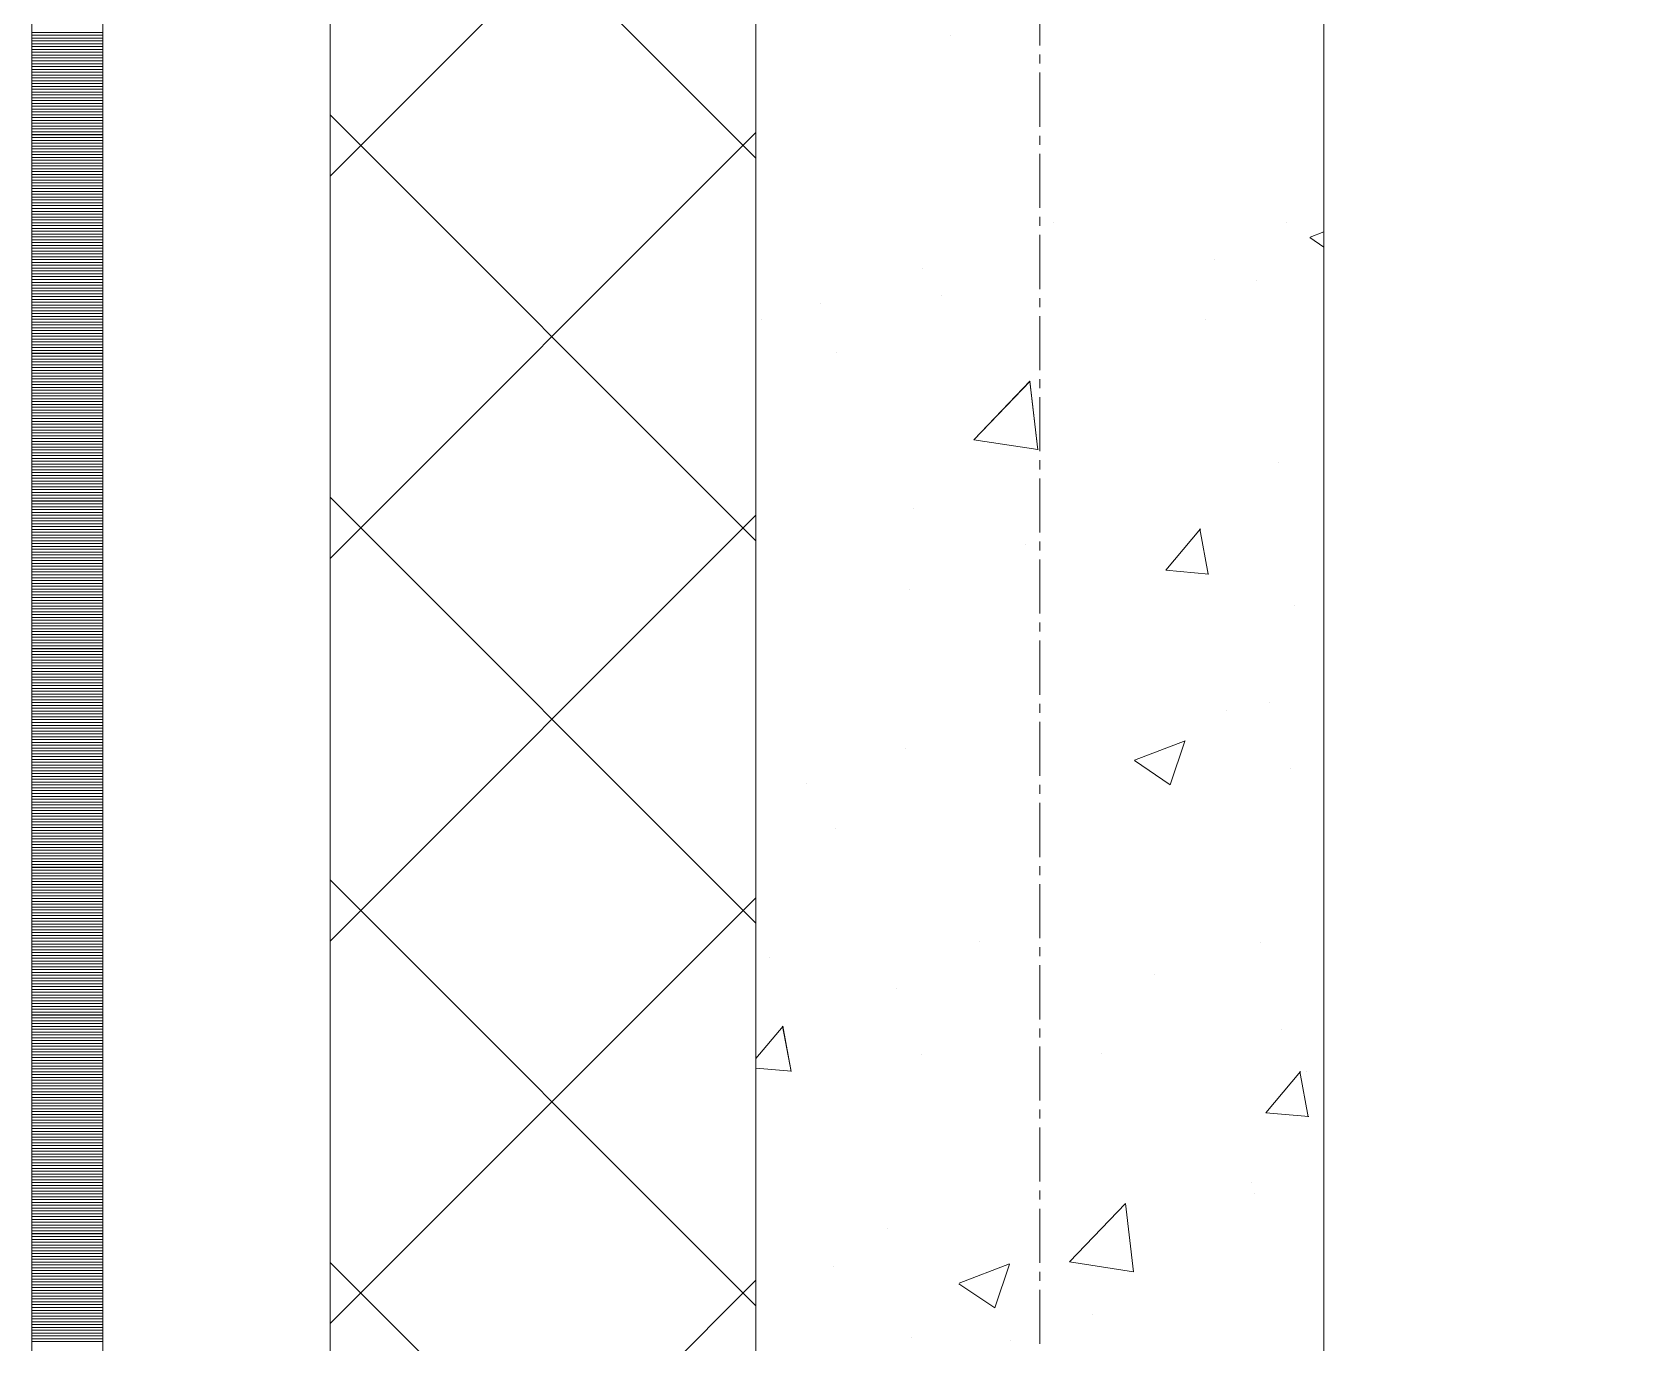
# Model space of a CAD drawing. Header units: millimetres. Extents: x 470010 to 1231400, y -134005 to 421770.
# Drawn here: x 806168 to 806731, y 152534 to 152996 of the extents above; entities that cross this region are included whole.
import ezdxf
from ezdxf.enums import TextEntityAlignment as Align

# ---------------------------------------------------------------- set-up
doc = ezdxf.new("R2010")
doc.units = ezdxf.units.MM
doc.linetypes.add('CENTER2', pattern=[28.575, 19.05, -3.175, 3.175, -3.175])
doc.linetypes.add('DASHED', pattern=[19.05, 12.7, -6.35])
doc.layers.get('Defpoints').update_dxf_attribs({"color": 140})
doc.layers.add('АР_Делит', color=120, linetype='Continuous', lineweight=0, plot=False)
for name, color, linetype, lineweight in [('АР_Стены ПЕНОблок', 52, 'Continuous', 20), ('АР_Тонкая', 254, 'Continuous', 5), ('АР_Утеплитель', 31, 'Continuous', 0), ('АР_Штриховка', 8, 'Continuous', 0)]:
    doc.layers.add(name, color=color, linetype=linetype, lineweight=lineweight)
doc.layers.add('РД_Оси_100', color=7, linetype='Continuous', lineweight=0, true_color=0x525252)
doc.styles.add('style1', font='ARIALN.TTF')

# ---------------------------------------------------------------- blocks, each defined once
blk = doc.blocks.new('СОШ_2200_АР_ОСИ_М100_28.05.24')
at = {"layer": 'АР_Делит', "color": 251, "linetype": 'DASHED', "true_color": 0x636466}
blk.add_lwpolyline([(114955, 135155), (114955, -355), (93595.036, -355), (93595.036, 13855), (94145, 13855), (94145, 68320), (66055, 68320), (66055, 13857.73), (83455, 13857.73), (83455, -355), (45245, -355), (45245, 13145), (44695, 13145), (44695, 26755), (45245, 26755), (45245, 68320), (20455, 68320), (20455, 26755), (27955, 26755), (27955, 13145), (-355, 13145), (-355, 100855)], dxfattribs=at)
at = {"layer": 'РД_Оси_100', "color": 251, "linetype": 'CENTER2', "true_color": 0x636466}
blk.add_line((0, -6155), (0, 139938.679), dxfattribs=at)
blk = doc.blocks.new('A$C9108343f')
at = {"layer": 'АР_Стены ПЕНОблок', "color": 18, "linetype": 'Continuous', "lineweight": 20, "true_color": 0x000000}
for p, q in [((140704.09, 313879.49), (140704.09, 237679.49)), ((140904.09, 237679.49), (140904.09, 313879.49))]:
    blk.add_line(p, q, dxfattribs=at)
at = {"layer": 'АР_Тонкая', "color": 18, "linetype": 'Continuous', "lineweight": 5, "true_color": 0x000000}
for p, q in [((140449.09, 313879.49), (140449.09, 237679.49)), ((140474.09, 313879.49), (140474.09, 237679.49)), ((140474.09, 237679.49), (140474.09, 313879.49)), ((140554.09, 237679.49), (140554.09, 313879.49))]:
    blk.add_line(p, q, dxfattribs=at)
at = {"layer": 'АР_Утеплитель', "color": 18, "linetype": 'Continuous', "lineweight": 0, "true_color": 0x000000}
for p, q in [((140554.09, 313879.49), (140554.09, 237679.49)), ((140704.09, 237679.49), (140704.09, 313879.49))]:
    blk.add_line(p, q, dxfattribs=at)
at = {"layer": 'АР_Штриховка', "color": 18, "linetype": 'Continuous', "lineweight": 0, "true_color": 0x000000}
for p, q in [((140704.09, 253317.95), (140554.09, 253467.95)), ((140554.09, 253311.66), (140704.09, 253461.66)), ((140449.09, 253362.24), (140474.09, 253362.24)), ((140449.09, 253361.24), (140474.09, 253361.24)), ((140449.09, 253360.24), (140474.09, 253360.24)), ((140772.77, 253361.27), (140772.77, 253361.27)), ((140449.09, 253359.24), (140474.09, 253359.24)), ((140449.09, 253358.24), (140474.09, 253358.24)), ((140449.09, 253357.24), (140474.09, 253357.24)), ((140449.09, 253356.24), (140474.09, 253356.24)), ((140449.09, 253355.24), (140474.09, 253355.24)), ((140449.09, 253354.24), (140474.09, 253354.24)), ((140449.09, 253353.24), (140474.09, 253353.24)), ((140449.09, 253352.24), (140474.09, 253352.24)), ((140449.09, 253351.24), (140474.09, 253351.24)), ((140449.09, 253350.24), (140474.09, 253350.24)), ((140449.09, 253349.24), (140474.09, 253349.24)), ((140449.09, 253348.24), (140474.09, 253348.24)), ((140449.09, 253347.24), (140474.09, 253347.24)), ((140449.09, 253346.24), (140474.09, 253346.24)), ((140449.09, 253345.24), (140474.09, 253345.24)), ((140449.09, 253344.24), (140474.09, 253344.24)), ((140449.09, 253343.24), (140474.09, 253343.24)), ((140449.09, 253342.24), (140474.09, 253342.24)), ((140449.09, 253341.24), (140474.09, 253341.24)), ((140449.09, 253340.24), (140474.09, 253340.24)), ((140449.09, 253339.24), (140474.09, 253339.24)), ((140449.09, 253338.24), (140474.09, 253338.24)), ((140449.09, 253337.24), (140474.09, 253337.24)), ((140449.09, 253336.24), (140474.09, 253336.24)), ((140449.09, 253335.24), (140474.09, 253335.24)), ((140449.09, 253334.24), (140474.09, 253334.24)), ((140449.09, 253333.24), (140474.09, 253333.24)), ((140449.09, 253332.24), (140474.09, 253332.24)), ((140704.09, 253183.25), (140554.09, 253333.25)), ((140449.09, 253331.24), (140474.09, 253331.24)), ((140449.09, 253330.24), (140474.09, 253330.24)), ((140449.09, 253329.24), (140474.09, 253329.24)), ((140449.09, 253328.24), (140474.09, 253328.24)), ((140449.09, 253327.24), (140474.09, 253327.24)), ((140449.09, 253326.24), (140474.09, 253326.24)), ((140554.09, 253176.96), (140704.09, 253326.96)), ((140449.09, 253325.24), (140474.09, 253325.24)), ((140449.09, 253324.24), (140474.09, 253324.24)), ((140449.09, 253323.24), (140474.09, 253323.24)), ((140449.09, 253322.24), (140474.09, 253322.24)), ((140449.09, 253321.24), (140474.09, 253321.24)), ((140449.09, 253320.24), (140474.09, 253320.24)), ((140449.09, 253319.24), (140474.09, 253319.24)), ((140449.09, 253318.24), (140474.09, 253318.24)), ((140449.09, 253317.24), (140474.09, 253317.24)), ((140449.09, 253316.24), (140474.09, 253316.24)), ((140449.09, 253315.24), (140474.09, 253315.24)), ((140449.09, 253314.24), (140474.09, 253314.24)), ((140449.09, 253313.24), (140474.09, 253313.24)), ((140449.09, 253312.24), (140474.09, 253312.24)), ((140449.09, 253311.24), (140474.09, 253311.24)), ((140449.09, 253310.24), (140474.09, 253310.24)), ((140449.09, 253309.24), (140474.09, 253309.24)), ((140449.09, 253308.24), (140474.09, 253308.24)), ((140449.09, 253307.24), (140474.09, 253307.24)), ((140449.09, 253306.24), (140474.09, 253306.24)), ((140449.09, 253305.24), (140474.09, 253305.24)), ((140449.09, 253304.24), (140474.09, 253304.24)), ((140449.09, 253303.24), (140474.09, 253303.24)), ((140449.09, 253302.24), (140474.09, 253302.24)), ((140449.09, 253301.24), (140474.09, 253301.24)), ((140449.09, 253300.24), (140474.09, 253300.24)), ((140449.09, 253299.24), (140474.09, 253299.24)), ((140449.09, 253298.24), (140474.09, 253298.24)), ((140449.09, 253297.24), (140474.09, 253297.24)), ((140449.09, 253296.24), (140474.09, 253296.24)), ((140449.09, 253295.24), (140474.09, 253295.24)), ((140449.09, 253294.24), (140474.09, 253294.24)), ((140449.09, 253293.24), (140474.09, 253293.24)), ((140808.77, 253295.23), (140808.77, 253295.23)), ((140891.07, 253295.42), (140891.07, 253295.42)), ((140449.09, 253292.24), (140474.09, 253292.24)), ((140449.09, 253291.24), (140474.09, 253291.24)), ((140449.09, 253290.24), (140474.09, 253290.24)), ((140449.09, 253289.24), (140474.09, 253289.24)), ((140449.09, 253288.24), (140474.09, 253288.24)), ((140449.09, 253287.24), (140474.09, 253287.24)), ((140899.17, 253290), (140904.09, 253286.68)), ((140899.26, 253290.18), (140904.09, 253292.04)), ((140449.09, 253286.24), (140474.09, 253286.24)), ((140449.09, 253285.24), (140474.09, 253285.24)), ((140449.09, 253284.24), (140474.09, 253284.24)), ((140449.09, 253283.24), (140474.09, 253283.24)), ((140449.09, 253282.24), (140474.09, 253282.24)), ((140449.09, 253281.24), (140474.09, 253281.24)), ((140865.74, 253282.12), (140865.74, 253282.12)), ((140449.09, 253280.24), (140474.09, 253280.24)), ((140449.09, 253279.24), (140474.09, 253279.24)), ((140449.09, 253278.24), (140474.09, 253278.24)), ((140449.09, 253277.24), (140474.09, 253277.24)), ((140449.09, 253276.24), (140474.09, 253276.24)), ((140762.77, 253279.16), (140762.77, 253279.16)), ((140449.09, 253275.24), (140474.09, 253275.24)), ((140449.09, 253274.24), (140474.09, 253274.24)), ((140449.09, 253273.24), (140474.09, 253273.24)), ((140449.09, 253272.24), (140474.09, 253272.24)), ((140449.09, 253271.24), (140474.09, 253271.24)), ((140449.09, 253270.24), (140474.09, 253270.24)), ((140880.42, 253274.88), (140880.42, 253274.88)), ((140449.09, 253269.24), (140474.09, 253269.24)), ((140449.09, 253268.24), (140474.09, 253268.24)), ((140449.09, 253267.24), (140474.09, 253267.24)), ((140449.09, 253266.24), (140474.09, 253266.24)), ((140449.09, 253265.24), (140474.09, 253265.24)), ((140449.09, 253264.24), (140474.09, 253264.24)), ((140726.74, 253266.84), (140726.74, 253266.84)), ((140769.54, 253269.46), (140769.54, 253269.46)), ((140449.09, 253263.24), (140474.09, 253263.24)), ((140449.09, 253262.24), (140474.09, 253262.24)), ((140449.09, 253261.24), (140474.09, 253261.24)), ((140449.09, 253260.24), (140474.09, 253260.24)), ((140449.09, 253259.24), (140474.09, 253259.24)), ((140705.95, 253261.09), (140705.95, 253261.09)), ((140862.33, 253261.11), (140862.33, 253261.11)), ((140449.09, 253258.24), (140474.09, 253258.24)), ((140449.09, 253257.24), (140474.09, 253257.24)), ((140449.09, 253256.24), (140474.09, 253256.24)), ((140449.09, 253255.24), (140474.09, 253255.24)), ((140449.09, 253254.24), (140474.09, 253254.24)), ((140449.09, 253253.24), (140474.09, 253253.24)), ((140449.09, 253252.24), (140474.09, 253252.24)), ((140449.09, 253251.24), (140474.09, 253251.24)), ((140449.09, 253250.24), (140474.09, 253250.24)), ((140449.09, 253249.24), (140474.09, 253249.24)), ((140449.09, 253248.24), (140474.09, 253248.24)), ((140732.29, 253249.45), (140732.29, 253249.45)), ((140449.09, 253247.24), (140474.09, 253247.24)), ((140449.09, 253246.24), (140474.09, 253246.24)), ((140449.09, 253245.24), (140474.09, 253245.24)), ((140449.09, 253244.24), (140474.09, 253244.24)), ((140449.09, 253243.24), (140474.09, 253243.24)), ((140449.09, 253242.24), (140474.09, 253242.24)), ((140449.09, 253241.24), (140474.09, 253241.24)), ((140449.09, 253240.24), (140474.09, 253240.24)), ((140449.09, 253239.24), (140474.09, 253239.24)), ((140449.09, 253238.24), (140474.09, 253238.24)), ((140449.09, 253237.24), (140474.09, 253237.24)), ((140449.09, 253236.24), (140474.09, 253236.24)), ((140780.82, 253218.77), (140800.61, 253239.39)), ((140803.38, 253215.26), (140800.57, 253239.38)), ((140449.09, 253235.24), (140474.09, 253235.24)), ((140449.09, 253234.24), (140474.09, 253234.24)), ((140449.09, 253233.24), (140474.09, 253233.24)), ((140449.09, 253232.24), (140474.09, 253232.24)), ((140449.09, 253231.24), (140474.09, 253231.24)), ((140449.09, 253230.24), (140474.09, 253230.24)), ((140449.09, 253229.24), (140474.09, 253229.24)), ((140449.09, 253228.24), (140474.09, 253228.24)), ((140449.09, 253227.24), (140474.09, 253227.24)), ((140449.09, 253226.24), (140474.09, 253226.24)), ((140449.09, 253225.24), (140474.09, 253225.24)), ((140449.09, 253224.24), (140474.09, 253224.24)), ((140449.09, 253223.24), (140474.09, 253223.24)), ((140449.09, 253222.24), (140474.09, 253222.24)), ((140449.09, 253221.24), (140474.09, 253221.24)), ((140449.09, 253220.24), (140474.09, 253220.24)), ((140449.09, 253219.24), (140474.09, 253219.24)), ((140449.09, 253218.24), (140474.09, 253218.24)), ((140449.09, 253217.24), (140474.09, 253217.24)), ((140449.09, 253216.24), (140474.09, 253216.24)), ((140449.09, 253215.24), (140474.09, 253215.24)), ((140449.09, 253214.24), (140474.09, 253214.24)), ((140780.8, 253218.82), (140803.38, 253215.32)), ((140449.09, 253213.24), (140474.09, 253213.24)), ((140449.09, 253212.24), (140474.09, 253212.24)), ((140449.09, 253211.24), (140474.09, 253211.24)), ((140449.09, 253210.24), (140474.09, 253210.24)), ((140449.09, 253209.24), (140474.09, 253209.24)), ((140449.09, 253208.24), (140474.09, 253208.24)), ((140887.98, 253210.87), (140887.98, 253210.87)), ((140449.09, 253207.24), (140474.09, 253207.24)), ((140449.09, 253206.24), (140474.09, 253206.24)), ((140449.09, 253205.24), (140474.09, 253205.24)), ((140449.09, 253204.24), (140474.09, 253204.24)), ((140449.09, 253203.24), (140474.09, 253203.24)), ((140449.09, 253202.24), (140474.09, 253202.24)), ((140449.09, 253201.24), (140474.09, 253201.24)), ((140449.09, 253200.24), (140474.09, 253200.24)), ((140449.09, 253199.24), (140474.09, 253199.24)), ((140449.09, 253198.24), (140474.09, 253198.24)), ((140449.09, 253197.24), (140474.09, 253197.24)), ((140704.09, 253048.54), (140554.09, 253198.54)), ((140449.09, 253196.24), (140474.09, 253196.24)), ((140449.09, 253195.24), (140474.09, 253195.24)), ((140449.09, 253194.24), (140474.09, 253194.24)), ((140449.09, 253193.24), (140474.09, 253193.24)), ((140449.09, 253192.24), (140474.09, 253192.24)), ((140449.09, 253191.24), (140474.09, 253191.24)), ((140554.09, 253042.26), (140704.09, 253192.26)), ((140759.69, 253194.61), (140759.69, 253194.61)), ((140449.09, 253190.24), (140474.09, 253190.24)), ((140449.09, 253189.24), (140474.09, 253189.24)), ((140449.09, 253188.24), (140474.09, 253188.24)), ((140449.09, 253187.24), (140474.09, 253187.24)), ((140449.09, 253186.24), (140474.09, 253186.24)), ((140848.41, 253172.86), (140860.65, 253187.46)), ((140863.37, 253171.49), (140860.43, 253187.41)), ((140449.09, 253185.24), (140474.09, 253185.24)), ((140449.09, 253184.24), (140474.09, 253184.24)), ((140449.09, 253183.24), (140474.09, 253183.24)), ((140449.09, 253182.24), (140474.09, 253182.24)), ((140449.09, 253181.24), (140474.09, 253181.24)), ((140449.09, 253180.24), (140474.09, 253180.24)), ((140798.92, 253181.94), (140798.92, 253181.94)), ((140449.09, 253179.24), (140474.09, 253179.24)), ((140449.09, 253178.24), (140474.09, 253178.24)), ((140449.09, 253177.24), (140474.09, 253177.24)), ((140449.09, 253176.24), (140474.09, 253176.24)), ((140449.09, 253175.24), (140474.09, 253175.24)), ((140449.09, 253174.24), (140474.09, 253174.24)), ((140449.09, 253173.24), (140474.09, 253173.24)), ((140449.09, 253172.24), (140474.09, 253172.24)), ((140449.09, 253171.24), (140474.09, 253171.24)), ((140449.09, 253170.24), (140474.09, 253170.24)), ((140449.09, 253169.24), (140474.09, 253169.24)), ((140848.41, 253172.85), (140863.59, 253171.53)), ((140449.09, 253168.24), (140474.09, 253168.24)), ((140449.09, 253167.24), (140474.09, 253167.24)), ((140449.09, 253166.24), (140474.09, 253166.24)), ((140449.09, 253165.24), (140474.09, 253165.24)), ((140449.09, 253164.24), (140474.09, 253164.24)), ((140449.09, 253163.24), (140474.09, 253163.24)), ((140758.24, 253166.12), (140758.24, 253166.12)), ((140449.09, 253162.24), (140474.09, 253162.24)), ((140449.09, 253161.24), (140474.09, 253161.24)), ((140449.09, 253160.24), (140474.09, 253160.24)), ((140449.09, 253159.24), (140474.09, 253159.24)), ((140449.09, 253158.24), (140474.09, 253158.24)), ((140449.09, 253157.24), (140474.09, 253157.24)), ((140893.83, 253160.39), (140893.83, 253160.39)), ((140449.09, 253156.24), (140474.09, 253156.24)), ((140449.09, 253155.24), (140474.09, 253155.24)), ((140449.09, 253154.24), (140474.09, 253154.24)), ((140449.09, 253153.24), (140474.09, 253153.24)), ((140449.09, 253152.24), (140474.09, 253152.24)), ((140449.09, 253151.24), (140474.09, 253151.24)), ((140449.09, 253150.24), (140474.09, 253150.24)), ((140449.09, 253149.24), (140474.09, 253149.24)), ((140449.09, 253148.24), (140474.09, 253148.24)), ((140449.09, 253147.24), (140474.09, 253147.24)), ((140449.09, 253146.24), (140474.09, 253146.24)), ((140449.09, 253145.24), (140474.09, 253145.24)), ((140449.09, 253144.24), (140474.09, 253144.24)), ((140449.09, 253143.24), (140474.09, 253143.24)), ((140449.09, 253142.24), (140474.09, 253142.24)), ((140449.09, 253141.24), (140474.09, 253141.24)), ((140449.09, 253140.24), (140474.09, 253140.24)), ((140449.09, 253139.24), (140474.09, 253139.24)), ((140449.09, 253138.24), (140474.09, 253138.24)), ((140449.09, 253137.24), (140474.09, 253137.24)), ((140449.09, 253136.24), (140474.09, 253136.24)), ((140449.09, 253135.24), (140474.09, 253135.24)), ((140449.09, 253134.24), (140474.09, 253134.24)), ((140449.09, 253133.24), (140474.09, 253133.24)), ((140449.09, 253132.24), (140474.09, 253132.24)), ((140449.09, 253131.24), (140474.09, 253131.24)), ((140449.09, 253130.24), (140474.09, 253130.24)), ((140449.09, 253129.24), (140474.09, 253129.24)), ((140449.09, 253128.24), (140474.09, 253128.24)), ((140449.09, 253127.24), (140474.09, 253127.24)), ((140449.09, 253126.24), (140474.09, 253126.24)), ((140449.09, 253125.24), (140474.09, 253125.24)), ((140449.09, 253124.24), (140474.09, 253124.24)), ((140869.93, 253123.32), (140869.93, 253123.32)), ((140884.89, 253126.31), (140884.89, 253126.31)), ((140449.09, 253123.24), (140474.09, 253123.24)), ((140449.09, 253122.24), (140474.09, 253122.24)), ((140449.09, 253121.24), (140474.09, 253121.24)), ((140449.09, 253120.24), (140474.09, 253120.24)), ((140449.09, 253119.24), (140474.09, 253119.24)), ((140449.09, 253118.24), (140474.09, 253118.24)), ((140449.09, 253117.24), (140474.09, 253117.24)), ((140449.09, 253116.24), (140474.09, 253116.24)), ((140449.09, 253115.24), (140474.09, 253115.24)), ((140449.09, 253114.24), (140474.09, 253114.24)), ((140449.09, 253113.24), (140474.09, 253113.24)), ((140449.09, 253112.24), (140474.09, 253112.24)), ((140837.45, 253106), (140855.24, 253112.82)), ((140850.01, 253097.28), (140855.16, 253112.63)), ((140449.09, 253111.24), (140474.09, 253111.24)), ((140449.09, 253110.24), (140474.09, 253110.24)), ((140449.09, 253109.24), (140474.09, 253109.24)), ((140449.09, 253108.24), (140474.09, 253108.24)), ((140449.09, 253107.24), (140474.09, 253107.24)), ((140756.6, 253110.05), (140756.6, 253110.05)), ((140449.09, 253106.24), (140474.09, 253106.24)), ((140449.09, 253105.24), (140474.09, 253105.24)), ((140449.09, 253104.24), (140474.09, 253104.24)), ((140449.09, 253103.24), (140474.09, 253103.24)), ((140449.09, 253102.24), (140474.09, 253102.24)), ((140449.09, 253101.24), (140474.09, 253101.24)), ((140837.37, 253105.81), (140850, 253097.29)), ((140892.51, 253102.88), (140892.51, 253102.88)), ((140449.09, 253100.24), (140474.09, 253100.24)), ((140449.09, 253099.24), (140474.09, 253099.24)), ((140449.09, 253098.24), (140474.09, 253098.24)), ((140449.09, 253097.24), (140474.09, 253097.24)), ((140449.09, 253096.24), (140474.09, 253096.24)), ((140449.09, 253095.24), (140474.09, 253095.24)), ((140721.8, 253097.9), (140721.8, 253097.9)), ((140449.09, 253094.24), (140474.09, 253094.24)), ((140449.09, 253093.24), (140474.09, 253093.24)), ((140449.09, 253092.24), (140474.09, 253092.24)), ((140449.09, 253091.24), (140474.09, 253091.24)), ((140449.09, 253090.24), (140474.09, 253090.24)), ((140449.09, 253089.24), (140474.09, 253089.24)), ((140449.09, 253088.24), (140474.09, 253088.24)), ((140449.09, 253087.24), (140474.09, 253087.24)), ((140449.09, 253086.24), (140474.09, 253086.24)), ((140449.09, 253085.24), (140474.09, 253085.24)), ((140449.09, 253084.24), (140474.09, 253084.24)), ((140449.09, 253083.24), (140474.09, 253083.24)), ((140449.09, 253082.24), (140474.09, 253082.24)), ((140449.09, 253081.24), (140474.09, 253081.24)), ((140449.09, 253080.24), (140474.09, 253080.24)), ((140449.09, 253079.24), (140474.09, 253079.24)), ((140449.09, 253078.24), (140474.09, 253078.24)), ((140732.1, 253081.76), (140732.1, 253081.76)), ((140449.09, 253077.24), (140474.09, 253077.24)), ((140449.09, 253076.24), (140474.09, 253076.24)), ((140449.09, 253075.24), (140474.09, 253075.24)), ((140449.09, 253074.24), (140474.09, 253074.24)), ((140449.09, 253073.24), (140474.09, 253073.24)), ((140449.09, 253072.24), (140474.09, 253072.24)), ((140449.09, 253071.24), (140474.09, 253071.24)), ((140449.09, 253070.24), (140474.09, 253070.24)), ((140449.09, 253069.24), (140474.09, 253069.24)), ((140449.09, 253068.24), (140474.09, 253068.24)), ((140449.09, 253067.24), (140474.09, 253067.24)), ((140449.09, 253066.24), (140474.09, 253066.24)), ((140449.09, 253065.24), (140474.09, 253065.24)), ((140449.09, 253064.24), (140474.09, 253064.24)), ((140449.09, 253063.24), (140474.09, 253063.24)), ((140449.09, 253062.24), (140474.09, 253062.24)), ((140704.09, 252913.84), (140554.09, 253063.84)), ((140449.09, 253061.24), (140474.09, 253061.24)), ((140449.09, 253060.24), (140474.09, 253060.24)), ((140449.09, 253059.24), (140474.09, 253059.24)), ((140449.09, 253058.24), (140474.09, 253058.24)), ((140449.09, 253057.24), (140474.09, 253057.24)), ((140449.09, 253056.24), (140474.09, 253056.24)), ((140554.09, 252907.55), (140704.09, 253057.55)), ((140449.09, 253055.24), (140474.09, 253055.24)), ((140449.09, 253054.24), (140474.09, 253054.24)), ((140449.09, 253053.24), (140474.09, 253053.24)), ((140449.09, 253052.24), (140474.09, 253052.24)), ((140449.09, 253051.24), (140474.09, 253051.24)), ((140449.09, 253050.24), (140474.09, 253050.24)), ((140449.09, 253049.24), (140474.09, 253049.24)), ((140449.09, 253048.24), (140474.09, 253048.24)), ((140449.09, 253047.24), (140474.09, 253047.24)), ((140449.09, 253046.24), (140474.09, 253046.24)), ((140449.09, 253045.24), (140474.09, 253045.24)), ((140449.09, 253044.24), (140474.09, 253044.24)), ((140449.09, 253043.24), (140474.09, 253043.24)), ((140449.09, 253042.24), (140474.09, 253042.24)), ((140449.09, 253041.24), (140474.09, 253041.24)), ((140449.09, 253040.24), (140474.09, 253040.24)), ((140449.09, 253039.24), (140474.09, 253039.24)), ((140782.67, 253042.13), (140782.67, 253042.13)), ((140881.81, 253041.76), (140881.81, 253041.76)), ((140449.09, 253038.24), (140474.09, 253038.24)), ((140449.09, 253037.24), (140474.09, 253037.24)), ((140449.09, 253036.24), (140474.09, 253036.24)), ((140449.09, 253035.24), (140474.09, 253035.24)), ((140449.09, 253034.24), (140474.09, 253034.24)), ((140449.09, 253033.24), (140474.09, 253033.24)), ((140708.78, 253036.32), (140708.78, 253036.32)), ((140449.09, 253032.24), (140474.09, 253032.24)), ((140449.09, 253031.24), (140474.09, 253031.24)), ((140449.09, 253030.24), (140474.09, 253030.24)), ((140449.09, 253029.24), (140474.09, 253029.24)), ((140449.09, 253028.24), (140474.09, 253028.24)), ((140844.37, 253030.59), (140844.37, 253030.59)), ((140449.09, 253027.24), (140474.09, 253027.24)), ((140449.09, 253026.24), (140474.09, 253026.24)), ((140449.09, 253025.24), (140474.09, 253025.24)), ((140449.09, 253024.24), (140474.09, 253024.24)), ((140449.09, 253023.24), (140474.09, 253023.24)), ((140449.09, 253022.24), (140474.09, 253022.24)), ((140753.51, 253025.5), (140753.51, 253025.5)), ((140449.09, 253021.24), (140474.09, 253021.24)), ((140449.09, 253020.24), (140474.09, 253020.24)), ((140449.09, 253019.24), (140474.09, 253019.24)), ((140449.09, 253018.24), (140474.09, 253018.24)), ((140449.09, 253017.24), (140474.09, 253017.24)), ((140449.09, 253016.24), (140474.09, 253016.24)), ((140449.09, 253015.24), (140474.09, 253015.24)), ((140449.09, 253014.24), (140474.09, 253014.24)), ((140449.09, 253013.24), (140474.09, 253013.24)), ((140449.09, 253012.24), (140474.09, 253012.24)), ((140449.09, 253011.24), (140474.09, 253011.24)), ((140704.09, 253000.88), (140713.71, 253012.34)), ((140716.43, 252996.37), (140713.49, 253012.29)), ((140889.28, 253011.07), (140889.28, 253011.07)), ((140449.09, 253010.24), (140474.09, 253010.24)), ((140449.09, 253009.24), (140474.09, 253009.24)), ((140449.09, 253008.24), (140474.09, 253008.24)), ((140449.09, 253007.24), (140474.09, 253007.24)), ((140449.09, 253006.24), (140474.09, 253006.24)), ((140449.09, 253005.24), (140474.09, 253005.24)), ((140449.09, 253004.24), (140474.09, 253004.24)), ((140449.09, 253003.24), (140474.09, 253003.24)), ((140449.09, 253002.24), (140474.09, 253002.24)), ((140449.09, 253001.24), (140474.09, 253001.24)), ((140449.09, 253000.24), (140474.09, 253000.24)), ((140762.33, 253002.2), (140762.33, 253002.2)), ((140825.69, 253002.7), (140825.69, 253002.7)), ((140449.09, 252999.24), (140474.09, 252999.24)), ((140449.09, 252998.24), (140474.09, 252998.24)), ((140449.09, 252997.24), (140474.09, 252997.24)), ((140449.09, 252996.24), (140474.09, 252996.24)), ((140449.09, 252995.24), (140474.09, 252995.24)), ((140449.09, 252994.24), (140474.09, 252994.24)), ((140704.09, 252997.51), (140716.65, 252996.41)), ((140883.65, 252981.81), (140895.89, 252996.4)), ((140898.61, 252980.43), (140895.68, 252996.35)), ((140897.92, 252996.48), (140897.92, 252996.48)), ((140449.09, 252993.24), (140474.09, 252993.24)), ((140449.09, 252992.24), (140474.09, 252992.24)), ((140449.09, 252991.24), (140474.09, 252991.24)), ((140449.09, 252990.24), (140474.09, 252990.24)), ((140449.09, 252989.24), (140474.09, 252989.24)), ((140449.09, 252988.24), (140474.09, 252988.24)), ((140449.09, 252987.24), (140474.09, 252987.24)), ((140449.09, 252986.24), (140474.09, 252986.24)), ((140449.09, 252985.24), (140474.09, 252985.24)), ((140449.09, 252984.24), (140474.09, 252984.24)), ((140449.09, 252983.24), (140474.09, 252983.24)), ((140449.09, 252982.24), (140474.09, 252982.24)), ((140449.09, 252981.24), (140474.09, 252981.24)), ((140449.09, 252980.24), (140474.09, 252980.24)), ((140449.09, 252979.24), (140474.09, 252979.24)), ((140449.09, 252978.24), (140474.09, 252978.24)), ((140449.09, 252977.24), (140474.09, 252977.24)), ((140883.65, 252981.8), (140898.83, 252980.47)), ((140449.09, 252976.24), (140474.09, 252976.24)), ((140449.09, 252975.24), (140474.09, 252975.24)), ((140449.09, 252974.24), (140474.09, 252974.24)), ((140449.09, 252973.24), (140474.09, 252973.24)), ((140449.09, 252972.24), (140474.09, 252972.24)), ((140449.09, 252971.24), (140474.09, 252971.24)), ((140449.09, 252970.24), (140474.09, 252970.24)), ((140449.09, 252969.24), (140474.09, 252969.24)), ((140449.09, 252968.24), (140474.09, 252968.24)), ((140449.09, 252967.24), (140474.09, 252967.24)), ((140449.09, 252966.24), (140474.09, 252966.24)), ((140449.09, 252965.24), (140474.09, 252965.24)), ((140449.09, 252964.24), (140474.09, 252964.24)), ((140449.09, 252963.24), (140474.09, 252963.24)), ((140449.09, 252962.24), (140474.09, 252962.24)), ((140449.09, 252961.24), (140474.09, 252961.24)), ((140449.09, 252960.24), (140474.09, 252960.24)), ((140449.09, 252959.24), (140474.09, 252959.24)), ((140449.09, 252958.24), (140474.09, 252958.24)), ((140449.09, 252957.24), (140474.09, 252957.24)), ((140449.09, 252956.24), (140474.09, 252956.24)), ((140449.09, 252955.24), (140474.09, 252955.24)), ((140878.72, 252957.2), (140878.72, 252957.2)), ((140449.09, 252954.24), (140474.09, 252954.24)), ((140449.09, 252953.24), (140474.09, 252953.24)), ((140449.09, 252952.24), (140474.09, 252952.24)), ((140449.09, 252951.24), (140474.09, 252951.24)), ((140449.09, 252950.24), (140474.09, 252950.24)), ((140449.09, 252949.24), (140474.09, 252949.24)), ((140814.5, 252929.3), (140834.28, 252949.92)), ((140837.05, 252925.79), (140834.24, 252949.91)), ((140879.67, 252953.24), (140879.67, 252953.24)), ((140449.09, 252948.24), (140474.09, 252948.24)), ((140449.09, 252947.24), (140474.09, 252947.24)), ((140449.09, 252946.24), (140474.09, 252946.24)), ((140449.09, 252945.24), (140474.09, 252945.24)), ((140449.09, 252944.24), (140474.09, 252944.24)), ((140449.09, 252943.24), (140474.09, 252943.24)), ((140449.09, 252942.24), (140474.09, 252942.24)), ((140449.09, 252941.24), (140474.09, 252941.24)), ((140449.09, 252940.24), (140474.09, 252940.24)), ((140449.09, 252939.24), (140474.09, 252939.24)), ((140449.09, 252938.24), (140474.09, 252938.24)), ((140750.42, 252940.94), (140750.42, 252940.94)), ((140449.09, 252937.24), (140474.09, 252937.24)), ((140449.09, 252936.24), (140474.09, 252936.24)), ((140449.09, 252935.24), (140474.09, 252935.24)), ((140449.09, 252934.24), (140474.09, 252934.24)), ((140449.09, 252933.24), (140474.09, 252933.24)), ((140449.09, 252932.24), (140474.09, 252932.24)), ((140449.09, 252931.24), (140474.09, 252931.24)), ((140449.09, 252930.24), (140474.09, 252930.24)), ((140449.09, 252929.24), (140474.09, 252929.24)), ((140449.09, 252928.24), (140474.09, 252928.24)), ((140449.09, 252927.24), (140474.09, 252927.24)), ((140449.09, 252926.24), (140474.09, 252926.24)), ((140704.09, 252779.13), (140554.09, 252929.13)), ((140731.54, 252927.81), (140731.54, 252927.81)), ((140775.65, 252921.81), (140793.44, 252928.63)), ((140788.21, 252913.1), (140793.36, 252928.45)), ((140814.47, 252929.36), (140837.06, 252925.85)), ((140449.09, 252925.24), (140474.09, 252925.24)), ((140449.09, 252924.24), (140474.09, 252924.24)), ((140449.09, 252923.24), (140474.09, 252923.24)), ((140449.09, 252922.24), (140474.09, 252922.24)), ((140449.09, 252921.24), (140474.09, 252921.24)), ((140554.09, 252772.85), (140704.09, 252922.85)), ((140775.57, 252921.62), (140788.2, 252913.1)), ((140449.09, 252920.24), (140474.09, 252920.24)), ((140449.09, 252919.24), (140474.09, 252919.24)), ((140449.09, 252918.24), (140474.09, 252918.24)), ((140449.09, 252917.24), (140474.09, 252917.24)), ((140449.09, 252916.24), (140474.09, 252916.24)), ((140449.09, 252915.24), (140474.09, 252915.24)), ((140449.09, 252914.24), (140474.09, 252914.24)), ((140449.09, 252913.24), (140474.09, 252913.24)), ((140449.09, 252912.24), (140474.09, 252912.24)), ((140449.09, 252911.24), (140474.09, 252911.24)), ((140449.09, 252910.24), (140474.09, 252910.24)), ((140449.09, 252909.24), (140474.09, 252909.24)), ((140822.46, 252910.89), (140822.46, 252910.89)), ((140449.09, 252908.24), (140474.09, 252908.24)), ((140449.09, 252907.24), (140474.09, 252907.24)), ((140449.09, 252906.24), (140474.09, 252906.24)), ((140449.09, 252905.24), (140474.09, 252905.24)), ((140449.09, 252904.24), (140474.09, 252904.24)), ((140449.09, 252903.24), (140474.09, 252903.24)), ((140449.09, 252902.24), (140474.09, 252902.24)), ((140449.09, 252901.24), (140474.09, 252901.24)), ((140758.87, 252902.52), (140758.87, 252902.52)), ((140793.84, 252901.48), (140793.84, 252901.48))]:
    blk.add_line(p, q, dxfattribs=at)
at = {"layer": 'РД_Оси_100'}
blk.add_blockref('СОШ_2200_АР_ОСИ_М100_28.05.24', (140804.09, 223079.49), dxfattribs=at)
at = {"layer": 'Defpoints', "color": 18, "true_color": 0x000000, "style": 'style1'}
for p in [(143949.34, 316089.12), (143974.98, 281639.5), (143890.4, 273244.71), (143839.99, 264276.81), (143967.75, 254892.38), (12251.96, 104178.14), (12382.58, 96023.14)]:
    blk.add_attdef('АР-ПОМЕЩЕНИЕ:НАИМЕНОВАНИЕ', text='', height=100, dxfattribs=at).set_placement(p, align=Align.MIDDLE)
at = {"layer": 'Defpoints', "color": 18, "true_color": 0x000000, "style": 'style1', "flags": 8}
for p in [(143951.3, 279099.09), (143848.34, 269251.11), (143875.33, 260094.25), (144049.74, 250824.7), (163419.28, 238153.36), (155897.46, 237965.97), (183037.2, 237965.97), (143342.94, 237876.19)]:
    blk.add_attdef('АР-ПОМЕЩЕНИЕ:НАИМЕНОВАНИЕ', text='', height=100, dxfattribs=at).set_placement(p, align=Align.MIDDLE)

msp = doc.modelspace()

# ---------------------------------------------------------------- linework, layer by layer
at = {"layer": 'АР_Стены ПЕНОблок', "color": 18, "linetype": 'Continuous', "lineweight": 20, "true_color": 0x000000}
for p, q in [((806422.706, 213513.251), (806422.706, 137313.251)), ((806622.706, 137313.251), (806622.706, 213513.251))]:
    msp.add_line(p, q, dxfattribs=at)
at = {"layer": 'АР_Тонкая', "color": 18, "linetype": 'Continuous', "lineweight": 5, "true_color": 0x000000}
for p, q in [((806167.706, 213513.251), (806167.706, 137313.251)), ((806192.706, 213513.251), (806192.706, 137313.251)), ((806192.706, 137313.251), (806192.706, 213513.251)), ((806272.706, 137313.251), (806272.706, 213513.251))]:
    msp.add_line(p, q, dxfattribs=at)
at = {"layer": 'АР_Утеплитель', "color": 18, "linetype": 'Continuous', "lineweight": 0, "true_color": 0x000000}
for p, q in [((806272.706, 213513.251), (806272.706, 137313.251)), ((806422.706, 137313.251), (806422.706, 213513.251))]:
    msp.add_line(p, q, dxfattribs=at)
at = {"layer": 'АР_Штриховка', "color": 18, "linetype": 'Continuous', "lineweight": 0, "true_color": 0x000000}
for p, q in [((806422.706, 152951.708), (806272.706, 153101.708)), ((806272.706, 152945.421), (806422.706, 153095.421)), ((806167.706, 152996), (806192.706, 152996)), ((806167.706, 152995), (806192.706, 152995)), ((806167.706, 152994), (806192.706, 152994)), ((806167.706, 152993), (806192.706, 152993)), ((806167.706, 152992), (806192.706, 152992)), ((806167.706, 152991), (806192.706, 152991)), ((806167.706, 152990), (806192.706, 152990)), ((806167.706, 152989), (806192.706, 152989)), ((806167.706, 152988), (806192.706, 152988)), ((806167.706, 152987), (806192.706, 152987)), ((806167.706, 152986), (806192.706, 152986)), ((806167.706, 152985), (806192.706, 152985)), ((806167.706, 152984), (806192.706, 152984)), ((806167.706, 152983), (806192.706, 152983)), ((806167.706, 152982), (806192.706, 152982)), ((806167.706, 152981), (806192.706, 152981)), ((806167.706, 152980), (806192.706, 152980)), ((806167.706, 152979), (806192.706, 152979)), ((806167.706, 152978), (806192.706, 152978)), ((806167.706, 152977), (806192.706, 152977)), ((806167.706, 152976), (806192.706, 152976)), ((806167.706, 152975), (806192.706, 152975)), ((806167.706, 152974), (806192.706, 152974)), ((806167.706, 152973), (806192.706, 152973)), ((806167.706, 152972), (806192.706, 152972)), ((806167.706, 152971), (806192.706, 152971)), ((806167.706, 152970), (806192.706, 152970)), ((806167.706, 152969), (806192.706, 152969)), ((806167.706, 152968), (806192.706, 152968)), ((806167.706, 152967), (806192.706, 152967)), ((806167.706, 152966), (806192.706, 152966)), ((806167.706, 152965), (806192.706, 152965)), ((806167.706, 152964), (806192.706, 152964)), ((806422.706, 152817.004), (806272.706, 152967.004)), ((806167.706, 152963), (806192.706, 152963)), ((806167.706, 152962), (806192.706, 152962)), ((806167.706, 152961), (806192.706, 152961)), ((806167.706, 152960), (806192.706, 152960)), ((806167.706, 152959), (806192.706, 152959)), ((806272.706, 152810.717), (806422.706, 152960.717)), ((806167.706, 152958), (806192.706, 152958)), ((806167.706, 152957), (806192.706, 152957)), ((806167.706, 152956), (806192.706, 152956)), ((806167.706, 152955), (806192.706, 152955)), ((806167.706, 152954), (806192.706, 152954)), ((806167.706, 152953), (806192.706, 152953)), ((806167.706, 152952), (806192.706, 152952)), ((806167.706, 152951), (806192.706, 152951)), ((806167.706, 152950), (806192.706, 152950)), ((806167.706, 152949), (806192.706, 152949)), ((806167.706, 152948), (806192.706, 152948)), ((806167.706, 152947), (806192.706, 152947)), ((806167.706, 152946), (806192.706, 152946)), ((806167.706, 152945), (806192.706, 152945)), ((806167.706, 152944), (806192.706, 152944)), ((806167.706, 152943), (806192.706, 152943)), ((806167.706, 152942), (806192.706, 152942)), ((806167.706, 152941), (806192.706, 152941)), ((806167.706, 152940), (806192.706, 152940)), ((806167.706, 152939), (806192.706, 152939)), ((806167.706, 152938), (806192.706, 152938)), ((806167.706, 152937), (806192.706, 152937)), ((806167.706, 152936), (806192.706, 152936)), ((806167.706, 152935), (806192.706, 152935)), ((806167.706, 152934), (806192.706, 152934)), ((806167.706, 152933), (806192.706, 152933)), ((806167.706, 152932), (806192.706, 152932)), ((806167.706, 152931), (806192.706, 152931)), ((806167.706, 152930), (806192.706, 152930)), ((806167.706, 152929), (806192.706, 152929)), ((806167.706, 152928), (806192.706, 152928)), ((806167.706, 152927), (806192.706, 152927)), ((806167.706, 152926), (806192.706, 152926)), ((806167.706, 152925), (806192.706, 152925)), ((806617.868, 152923.941), (806622.706, 152925.798)), ((806167.706, 152924), (806192.706, 152924)), ((806167.706, 152923), (806192.706, 152923)), ((806167.706, 152922), (806192.706, 152922)), ((806167.706, 152921), (806192.706, 152921)), ((806167.706, 152920), (806192.706, 152920)), ((806167.706, 152919), (806192.706, 152919)), ((806617.784, 152923.754), (806622.706, 152920.434)), ((806167.706, 152918), (806192.706, 152918)), ((806167.706, 152917), (806192.706, 152917)), ((806167.706, 152916), (806192.706, 152916)), ((806167.706, 152915), (806192.706, 152915)), ((806167.706, 152914), (806192.706, 152914)), ((806167.706, 152913), (806192.706, 152913)), ((806167.706, 152912), (806192.706, 152912)), ((806167.706, 152911), (806192.706, 152911)), ((806167.706, 152910), (806192.706, 152910)), ((806167.706, 152909), (806192.706, 152909)), ((806167.706, 152908), (806192.706, 152908)), ((806167.706, 152907), (806192.706, 152907)), ((806167.706, 152906), (806192.706, 152906)), ((806167.706, 152905), (806192.706, 152905)), ((806167.706, 152904), (806192.706, 152904)), ((806167.706, 152903), (806192.706, 152903)), ((806167.706, 152902), (806192.706, 152902)), ((806167.706, 152901), (806192.706, 152901)), ((806167.706, 152900), (806192.706, 152900)), ((806167.706, 152899), (806192.706, 152899)), ((806167.706, 152898), (806192.706, 152898)), ((806167.706, 152897), (806192.706, 152897)), ((806167.706, 152896), (806192.706, 152896)), ((806167.706, 152895), (806192.706, 152895)), ((806167.706, 152894), (806192.706, 152894)), ((806167.706, 152893), (806192.706, 152893)), ((806167.706, 152892), (806192.706, 152892)), ((806167.706, 152891), (806192.706, 152891)), ((806167.706, 152890), (806192.706, 152890)), ((806167.706, 152889), (806192.706, 152889)), ((806167.706, 152888), (806192.706, 152888)), ((806167.706, 152887), (806192.706, 152887)), ((806167.706, 152886), (806192.706, 152886)), ((806167.706, 152885), (806192.706, 152885)), ((806167.706, 152884), (806192.706, 152884)), ((806167.706, 152883), (806192.706, 152883)), ((806167.706, 152882), (806192.706, 152882)), ((806167.706, 152881), (806192.706, 152881)), ((806167.706, 152880), (806192.706, 152880)), ((806167.706, 152879), (806192.706, 152879)), ((806167.706, 152878), (806192.706, 152878)), ((806167.706, 152877), (806192.706, 152877)), ((806167.706, 152876), (806192.706, 152876)), ((806167.706, 152875), (806192.706, 152875)), ((806167.706, 152874), (806192.706, 152874)), ((806167.706, 152873), (806192.706, 152873)), ((806167.706, 152872), (806192.706, 152872)), ((806167.706, 152871), (806192.706, 152871)), ((806167.706, 152870), (806192.706, 152870)), ((806167.706, 152869), (806192.706, 152869)), ((806499.435, 152852.524), (806519.218, 152873.143)), ((806521.988, 152849.016), (806519.181, 152873.139)), ((806167.706, 152868), (806192.706, 152868)), ((806167.706, 152867), (806192.706, 152867)), ((806167.706, 152866), (806192.706, 152866)), ((806167.706, 152865), (806192.706, 152865)), ((806167.706, 152864), (806192.706, 152864)), ((806167.706, 152863), (806192.706, 152863)), ((806167.706, 152862), (806192.706, 152862)), ((806167.706, 152861), (806192.706, 152861)), ((806167.706, 152860), (806192.706, 152860)), ((806167.706, 152859), (806192.706, 152859)), ((806167.706, 152858), (806192.706, 152858)), ((806167.706, 152857), (806192.706, 152857)), ((806167.706, 152856), (806192.706, 152856)), ((806167.706, 152855), (806192.706, 152855)), ((806167.706, 152854), (806192.706, 152854)), ((806167.706, 152853), (806192.706, 152853)), ((806167.706, 152852), (806192.706, 152852)), ((806499.407, 152852.582), (806521.997, 152849.079)), ((806167.706, 152851), (806192.706, 152851)), ((806167.706, 152850), (806192.706, 152850)), ((806167.706, 152849), (806192.706, 152849)), ((806167.706, 152848), (806192.706, 152848)), ((806167.706, 152847), (806192.706, 152847)), ((806167.706, 152846), (806192.706, 152846)), ((806167.706, 152845), (806192.706, 152845)), ((806167.706, 152844), (806192.706, 152844)), ((806167.706, 152843), (806192.706, 152843)), ((806167.706, 152842), (806192.706, 152842)), ((806167.706, 152841), (806192.706, 152841)), ((806167.706, 152840), (806192.706, 152840)), ((806167.706, 152839), (806192.706, 152839)), ((806167.706, 152838), (806192.706, 152838)), ((806167.706, 152837), (806192.706, 152837)), ((806167.706, 152836), (806192.706, 152836)), ((806167.706, 152835), (806192.706, 152835)), ((806167.706, 152834), (806192.706, 152834)), ((806167.706, 152833), (806192.706, 152833)), ((806167.706, 152832), (806192.706, 152832)), ((806167.706, 152831), (806192.706, 152831)), ((806167.706, 152830), (806192.706, 152830)), ((806167.706, 152829), (806192.706, 152829)), ((806422.706, 152682.3), (806272.706, 152832.3)), ((806167.706, 152828), (806192.706, 152828)), ((806167.706, 152827), (806192.706, 152827)), ((806167.706, 152826), (806192.706, 152826)), ((806167.706, 152825), (806192.706, 152825)), ((806167.706, 152824), (806192.706, 152824)), ((806167.706, 152823), (806192.706, 152823)), ((806272.706, 152676.013), (806422.706, 152826.013)), ((806167.706, 152822), (806192.706, 152822)), ((806167.706, 152821), (806192.706, 152821)), ((806167.706, 152820), (806192.706, 152820)), ((806167.706, 152819), (806192.706, 152819)), ((806167.706, 152818), (806192.706, 152818)), ((806567.018, 152806.622), (806579.263, 152821.215)), ((806581.983, 152805.243), (806579.046, 152821.165)), ((806167.706, 152817), (806192.706, 152817)), ((806167.706, 152816), (806192.706, 152816)), ((806167.706, 152815), (806192.706, 152815)), ((806167.706, 152814), (806192.706, 152814)), ((806167.706, 152813), (806192.706, 152813)), ((806167.706, 152812), (806192.706, 152812)), ((806167.706, 152811), (806192.706, 152811)), ((806167.706, 152810), (806192.706, 152810)), ((806167.706, 152809), (806192.706, 152809)), ((806167.706, 152808), (806192.706, 152808)), ((806167.706, 152807), (806192.706, 152807)), ((806567.017, 152806.612), (806582.199, 152805.283)), ((806167.706, 152806), (806192.706, 152806)), ((806167.706, 152805), (806192.706, 152805)), ((806167.706, 152804), (806192.706, 152804)), ((806167.706, 152803), (806192.706, 152803)), ((806167.706, 152802), (806192.706, 152802)), ((806167.706, 152801), (806192.706, 152801)), ((806167.706, 152800), (806192.706, 152800)), ((806167.706, 152799), (806192.706, 152799)), ((806167.706, 152798), (806192.706, 152798)), ((806167.706, 152797), (806192.706, 152797)), ((806167.706, 152796), (806192.706, 152796)), ((806167.706, 152795), (806192.706, 152795)), ((806167.706, 152794), (806192.706, 152794)), ((806167.706, 152793), (806192.706, 152793)), ((806167.706, 152792), (806192.706, 152792)), ((806167.706, 152791), (806192.706, 152791)), ((806167.706, 152790), (806192.706, 152790)), ((806167.706, 152789), (806192.706, 152789)), ((806167.706, 152788), (806192.706, 152788)), ((806167.706, 152787), (806192.706, 152787)), ((806167.706, 152786), (806192.706, 152786)), ((806167.706, 152785), (806192.706, 152785)), ((806167.706, 152784), (806192.706, 152784)), ((806167.706, 152783), (806192.706, 152783)), ((806167.706, 152782), (806192.706, 152782)), ((806167.706, 152781), (806192.706, 152781)), ((806167.706, 152780), (806192.706, 152780)), ((806167.706, 152779), (806192.706, 152779)), ((806167.706, 152778), (806192.706, 152778)), ((806167.706, 152777), (806192.706, 152777)), ((806167.706, 152776), (806192.706, 152776)), ((806167.706, 152775), (806192.706, 152775)), ((806167.706, 152774), (806192.706, 152774)), ((806167.706, 152773), (806192.706, 152773)), ((806167.706, 152772), (806192.706, 152772)), ((806167.706, 152771), (806192.706, 152771)), ((806167.706, 152770), (806192.706, 152770)), ((806167.706, 152769), (806192.706, 152769)), ((806167.706, 152768), (806192.706, 152768)), ((806167.706, 152767), (806192.706, 152767)), ((806167.706, 152766), (806192.706, 152766)), ((806167.706, 152765), (806192.706, 152765)), ((806167.706, 152764), (806192.706, 152764)), ((806167.706, 152763), (806192.706, 152763)), ((806167.706, 152762), (806192.706, 152762)), ((806167.706, 152761), (806192.706, 152761)), ((806167.706, 152760), (806192.706, 152760)), ((806167.706, 152759), (806192.706, 152759)), ((806167.706, 152758), (806192.706, 152758)), ((806167.706, 152757), (806192.706, 152757)), ((806167.706, 152756), (806192.706, 152756)), ((806167.706, 152755), (806192.706, 152755)), ((806167.706, 152754), (806192.706, 152754)), ((806167.706, 152753), (806192.706, 152753)), ((806167.706, 152752), (806192.706, 152752)), ((806167.706, 152751), (806192.706, 152751)), ((806167.706, 152750), (806192.706, 152750)), ((806167.706, 152749), (806192.706, 152749)), ((806167.706, 152748), (806192.706, 152748)), ((806167.706, 152747), (806192.706, 152747)), ((806167.706, 152746), (806192.706, 152746)), ((806167.706, 152745), (806192.706, 152745)), ((806556.066, 152739.753), (806573.851, 152746.58)), ((806568.623, 152731.043), (806573.773, 152746.392)), ((806167.706, 152744), (806192.706, 152744)), ((806167.706, 152743), (806192.706, 152743)), ((806167.706, 152742), (806192.706, 152742)), ((806167.706, 152741), (806192.706, 152741)), ((806167.706, 152740), (806192.706, 152740)), ((806167.706, 152739), (806192.706, 152739)), ((806555.982, 152739.566), (806568.616, 152731.044)), ((806167.706, 152738), (806192.706, 152738)), ((806167.706, 152737), (806192.706, 152737)), ((806167.706, 152736), (806192.706, 152736)), ((806167.706, 152735), (806192.706, 152735)), ((806167.706, 152734), (806192.706, 152734)), ((806167.706, 152733), (806192.706, 152733)), ((806167.706, 152732), (806192.706, 152732)), ((806167.706, 152731), (806192.706, 152731)), ((806167.706, 152730), (806192.706, 152730)), ((806167.706, 152729), (806192.706, 152729)), ((806167.706, 152728), (806192.706, 152728)), ((806167.706, 152727), (806192.706, 152727)), ((806167.706, 152726), (806192.706, 152726)), ((806167.706, 152725), (806192.706, 152725)), ((806167.706, 152724), (806192.706, 152724)), ((806167.706, 152723), (806192.706, 152723)), ((806167.706, 152722), (806192.706, 152722)), ((806167.706, 152721), (806192.706, 152721)), ((806167.706, 152720), (806192.706, 152720)), ((806167.706, 152719), (806192.706, 152719)), ((806167.706, 152718), (806192.706, 152718)), ((806167.706, 152717), (806192.706, 152717)), ((806167.706, 152716), (806192.706, 152716)), ((806167.706, 152715), (806192.706, 152715)), ((806167.706, 152714), (806192.706, 152714)), ((806167.706, 152713), (806192.706, 152713)), ((806167.706, 152712), (806192.706, 152712)), ((806167.706, 152711), (806192.706, 152711)), ((806167.706, 152710), (806192.706, 152710)), ((806167.706, 152709), (806192.706, 152709)), ((806167.706, 152708), (806192.706, 152708)), ((806167.706, 152707), (806192.706, 152707)), ((806167.706, 152706), (806192.706, 152706)), ((806167.706, 152705), (806192.706, 152705)), ((806167.706, 152704), (806192.706, 152704)), ((806167.706, 152703), (806192.706, 152703)), ((806167.706, 152702), (806192.706, 152702)), ((806167.706, 152701), (806192.706, 152701)), ((806167.706, 152700), (806192.706, 152700)), ((806167.706, 152699), (806192.706, 152699)), ((806167.706, 152698), (806192.706, 152698)), ((806167.706, 152697), (806192.706, 152697)), ((806167.706, 152696), (806192.706, 152696)), ((806167.706, 152695), (806192.706, 152695)), ((806167.706, 152694), (806192.706, 152694)), ((806422.706, 152547.596), (806272.706, 152697.596)), ((806167.706, 152693), (806192.706, 152693)), ((806167.706, 152692), (806192.706, 152692)), ((806167.706, 152691), (806192.706, 152691)), ((806167.706, 152690), (806192.706, 152690)), ((806167.706, 152689), (806192.706, 152689)), ((806167.706, 152688), (806192.706, 152688)), ((806272.706, 152541.309), (806422.706, 152691.309)), ((806167.706, 152687), (806192.706, 152687)), ((806167.706, 152686), (806192.706, 152686)), ((806167.706, 152685), (806192.706, 152685)), ((806167.706, 152684), (806192.706, 152684)), ((806167.706, 152683), (806192.706, 152683)), ((806167.706, 152682), (806192.706, 152682)), ((806167.706, 152681), (806192.706, 152681)), ((806167.706, 152680), (806192.706, 152680)), ((806167.706, 152679), (806192.706, 152679)), ((806167.706, 152678), (806192.706, 152678)), ((806167.706, 152677), (806192.706, 152677)), ((806167.706, 152676), (806192.706, 152676)), ((806167.706, 152675), (806192.706, 152675)), ((806167.706, 152674), (806192.706, 152674)), ((806167.706, 152673), (806192.706, 152673)), ((806167.706, 152672), (806192.706, 152672)), ((806167.706, 152671), (806192.706, 152671)), ((806167.706, 152670), (806192.706, 152670)), ((806167.706, 152669), (806192.706, 152669)), ((806167.706, 152668), (806192.706, 152668)), ((806167.706, 152667), (806192.706, 152667)), ((806167.706, 152666), (806192.706, 152666)), ((806167.706, 152665), (806192.706, 152665)), ((806167.706, 152664), (806192.706, 152664)), ((806167.706, 152663), (806192.706, 152663)), ((806167.706, 152662), (806192.706, 152662)), ((806167.706, 152661), (806192.706, 152661)), ((806167.706, 152660), (806192.706, 152660)), ((806167.706, 152659), (806192.706, 152659)), ((806167.706, 152658), (806192.706, 152658)), ((806167.706, 152657), (806192.706, 152657)), ((806167.706, 152656), (806192.706, 152656)), ((806167.706, 152655), (806192.706, 152655)), ((806167.706, 152654), (806192.706, 152654)), ((806167.706, 152653), (806192.706, 152653)), ((806167.706, 152652), (806192.706, 152652)), ((806167.706, 152651), (806192.706, 152651)), ((806167.706, 152650), (806192.706, 152650)), ((806167.706, 152649), (806192.706, 152649)), ((806167.706, 152648), (806192.706, 152648)), ((806167.706, 152647), (806192.706, 152647)), ((806167.706, 152646), (806192.706, 152646)), ((806167.706, 152645), (806192.706, 152645)), ((806167.706, 152644), (806192.706, 152644)), ((806167.706, 152643), (806192.706, 152643)), ((806422.706, 152634.637), (806432.322, 152646.097)), ((806435.042, 152630.126), (806432.105, 152646.047)), ((806167.706, 152642), (806192.706, 152642)), ((806167.706, 152641), (806192.706, 152641)), ((806167.706, 152640), (806192.706, 152640)), ((806167.706, 152639), (806192.706, 152639)), ((806167.706, 152638), (806192.706, 152638)), ((806167.706, 152637), (806192.706, 152637)), ((806167.706, 152636), (806192.706, 152636)), ((806167.706, 152635), (806192.706, 152635)), ((806167.706, 152634), (806192.706, 152634)), ((806167.706, 152633), (806192.706, 152633)), ((806167.706, 152632), (806192.706, 152632)), ((806167.706, 152631), (806192.706, 152631)), ((806167.706, 152630), (806192.706, 152630)), ((806167.706, 152629), (806192.706, 152629)), ((806167.706, 152628), (806192.706, 152628)), ((806167.706, 152627), (806192.706, 152627)), ((806167.706, 152626), (806192.706, 152626)), ((806422.706, 152631.264), (806435.258, 152630.166)), ((806602.262, 152615.565), (806614.507, 152630.158)), ((806617.226, 152614.186), (806614.289, 152630.108)), ((806167.706, 152625), (806192.706, 152625)), ((806167.706, 152624), (806192.706, 152624)), ((806167.706, 152623), (806192.706, 152623)), ((806167.706, 152622), (806192.706, 152622)), ((806167.706, 152621), (806192.706, 152621)), ((806167.706, 152620), (806192.706, 152620)), ((806167.706, 152619), (806192.706, 152619)), ((806167.706, 152618), (806192.706, 152618)), ((806167.706, 152617), (806192.706, 152617)), ((806167.706, 152616), (806192.706, 152616)), ((806167.706, 152615), (806192.706, 152615)), ((806602.261, 152615.555), (806617.443, 152614.227)), ((806167.706, 152614), (806192.706, 152614)), ((806167.706, 152613), (806192.706, 152613)), ((806167.706, 152612), (806192.706, 152612)), ((806167.706, 152611), (806192.706, 152611)), ((806167.706, 152610), (806192.706, 152610)), ((806167.706, 152609), (806192.706, 152609)), ((806167.706, 152608), (806192.706, 152608)), ((806167.706, 152607), (806192.706, 152607)), ((806167.706, 152606), (806192.706, 152606)), ((806167.706, 152605), (806192.706, 152605)), ((806167.706, 152604), (806192.706, 152604)), ((806167.706, 152603), (806192.706, 152603)), ((806167.706, 152602), (806192.706, 152602)), ((806167.706, 152601), (806192.706, 152601)), ((806167.706, 152600), (806192.706, 152600)), ((806167.706, 152599), (806192.706, 152599)), ((806167.706, 152598), (806192.706, 152598)), ((806167.706, 152597), (806192.706, 152597)), ((806167.706, 152596), (806192.706, 152596)), ((806167.706, 152595), (806192.706, 152595)), ((806167.706, 152594), (806192.706, 152594)), ((806167.706, 152593), (806192.706, 152593)), ((806167.706, 152592), (806192.706, 152592)), ((806167.706, 152591), (806192.706, 152591)), ((806167.706, 152590), (806192.706, 152590)), ((806167.706, 152589), (806192.706, 152589)), ((806167.706, 152588), (806192.706, 152588)), ((806167.706, 152587), (806192.706, 152587)), ((806167.706, 152586), (806192.706, 152586)), ((806167.706, 152585), (806192.706, 152585)), ((806167.706, 152584), (806192.706, 152584)), ((806167.706, 152583), (806192.706, 152583)), ((806167.706, 152582), (806192.706, 152582)), ((806167.706, 152581), (806192.706, 152581)), ((806533.11, 152563.056), (806552.893, 152583.675)), ((806555.662, 152559.548), (806552.856, 152583.67)), ((806167.706, 152580), (806192.706, 152580)), ((806167.706, 152579), (806192.706, 152579)), ((806167.706, 152578), (806192.706, 152578)), ((806167.706, 152577), (806192.706, 152577)), ((806167.706, 152576), (806192.706, 152576)), ((806167.706, 152575), (806192.706, 152575)), ((806167.706, 152574), (806192.706, 152574)), ((806167.706, 152573), (806192.706, 152573)), ((806167.706, 152572), (806192.706, 152572)), ((806167.706, 152571), (806192.706, 152571)), ((806167.706, 152570), (806192.706, 152570)), ((806167.706, 152569), (806192.706, 152569)), ((806167.706, 152568), (806192.706, 152568)), ((806167.706, 152567), (806192.706, 152567)), ((806167.706, 152566), (806192.706, 152566)), ((806167.706, 152565), (806192.706, 152565)), ((806167.706, 152564), (806192.706, 152564)), ((806167.706, 152563), (806192.706, 152563)), ((806167.706, 152562), (806192.706, 152562)), ((806167.706, 152561), (806192.706, 152561)), ((806167.706, 152560), (806192.706, 152560)), ((806167.706, 152559), (806192.706, 152559)), ((806422.706, 152412.892), (806272.706, 152562.892)), ((806494.264, 152555.565), (806512.049, 152562.392)), ((806506.821, 152546.855), (806511.971, 152562.204)), ((806533.082, 152563.114), (806555.672, 152559.611)), ((806167.706, 152558), (806192.706, 152558)), ((806167.706, 152557), (806192.706, 152557)), ((806167.706, 152556), (806192.706, 152556)), ((806167.706, 152555), (806192.706, 152555)), ((806167.706, 152554), (806192.706, 152554)), ((806167.706, 152553), (806192.706, 152553)), ((806272.706, 152406.605), (806422.706, 152556.605)), ((806494.18, 152555.378), (806506.814, 152546.856)), ((806167.706, 152552), (806192.706, 152552)), ((806167.706, 152551), (806192.706, 152551)), ((806167.706, 152550), (806192.706, 152550)), ((806167.706, 152549), (806192.706, 152549)), ((806167.706, 152548), (806192.706, 152548)), ((806167.706, 152547), (806192.706, 152547)), ((806167.706, 152546), (806192.706, 152546)), ((806167.706, 152545), (806192.706, 152545)), ((806167.706, 152544), (806192.706, 152544)), ((806167.706, 152543), (806192.706, 152543)), ((806167.706, 152542), (806192.706, 152542)), ((806167.706, 152541), (806192.706, 152541)), ((806167.706, 152540), (806192.706, 152540)), ((806167.706, 152539), (806192.706, 152539)), ((806167.706, 152538), (806192.706, 152538)), ((806167.706, 152537), (806192.706, 152537)), ((806167.706, 152536), (806192.706, 152536)), ((806167.706, 152535), (806192.706, 152535))]:
    msp.add_line(p, q, dxfattribs=at)

# ---------------------------------------------------------------- block references
msp.add_blockref('A$C9108343f', (665718.612, -100366.242))
at = {"layer": 'РД_Оси_100'}
msp.add_blockref('СОШ_2200_АР_ОСИ_М100_28.05.24', (806522.706, 122713.251), dxfattribs=at)

doc.saveas('drawing.dxf')
